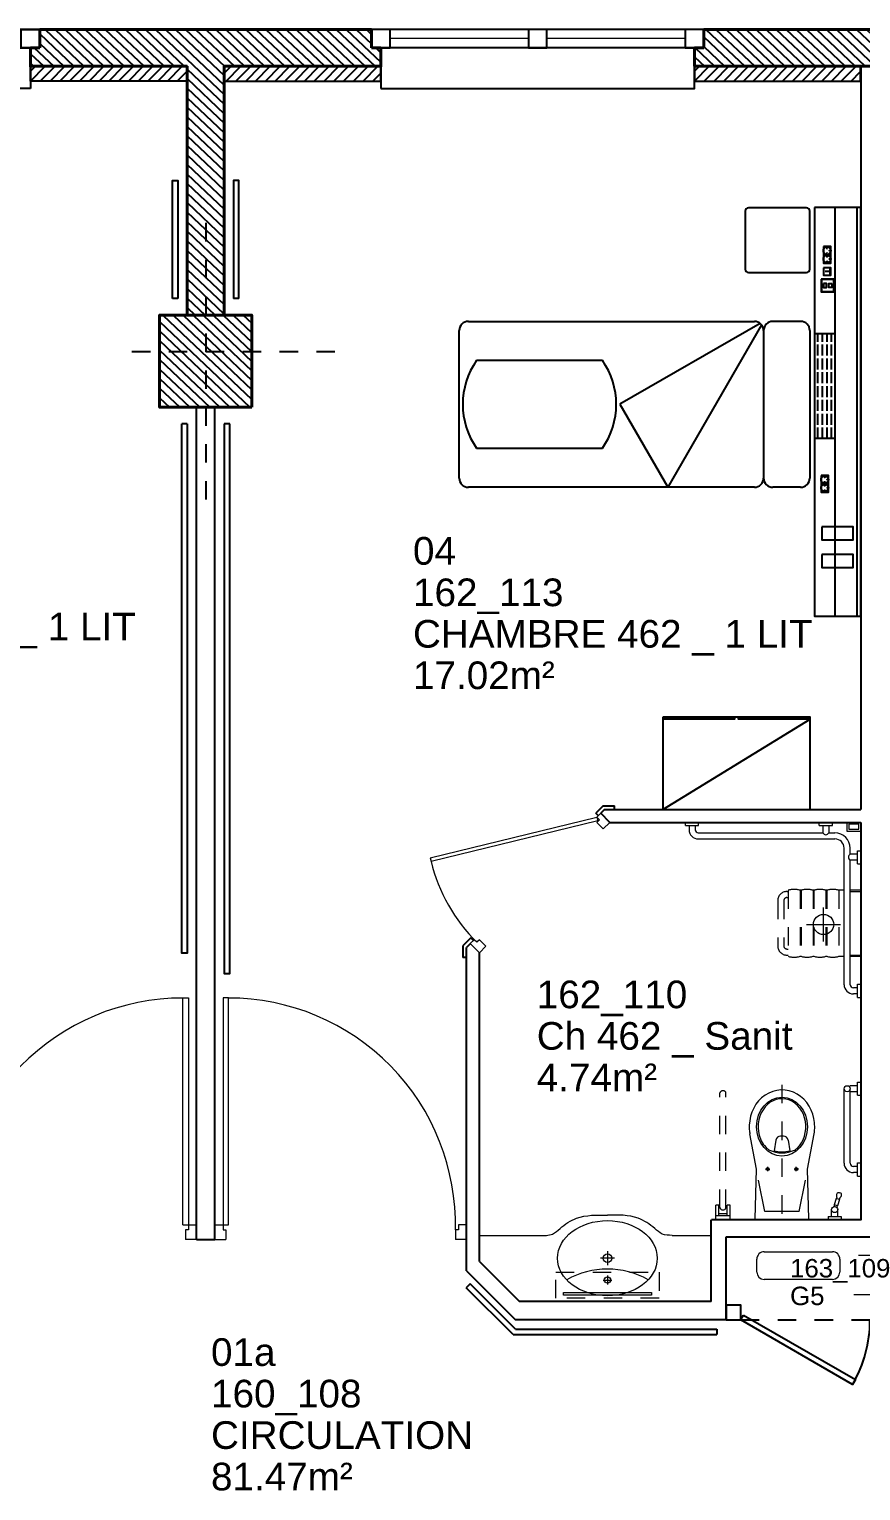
# Model space of a CAD drawing. Header units: metres. Extents: x -8 to 211, y -5 to 116.
# Drawn here: x 158.84 to 163.35, y 108.02 to 115.95 of the extents above; entities that cross this region are included whole.
import ezdxf

# ---------------------------------------------------------------- set-up
doc = ezdxf.new("R2010")
doc.units = ezdxf.units.M
doc.header["$LTSCALE"] = 0.6
doc.header["$MEASUREMENT"] = 0
for name, pattern in [('CACHÉ', [0.25, 0.125, -0.125]), ('CONTINU', [0]), ('HIDDEN2', [0.1875, 0.125, -0.0625])]:
    doc.linetypes.add(name, pattern=pattern)
doc.layers.get('0').update_dxf_attribs({"linetype": 'CONTINUOUS'})
for name, color, linetype in [('001axes', 1, 'CONTINUOUS'), ('009 main courante', 181, 'CONTINUOUS'), ('400 Lits', 150, 'CONTINUOUS'), ('A_AGENC', 204, 'CONTINUOUS'), ('A_EQMP', 142, 'CONTINUOUS'), ('A_Etiqu_Gaine', 8, 'CONTINUOUS'), ('A_Etiqu_Gaine_ancien', 8, 'CONTINUOUS'), ('A_Etiqu_Gaine_code', 8, 'CONTINUOUS'), ('A_Etiqu_Local', 8, 'CONTINUOUS'), ('A_Etiqu_Local_ancien', 8, 'CONTINUOUS'), ('A_HACH_CLOIS', 7, 'CONTINU'), ('A_HACH_STRUC', 7, 'CONTINUOUS'), ('A_MUR_CLOIS', 8, 'CONTINU')]:
    doc.layers.add(name, color=color, linetype=linetype)
for name, color, linetype, lineweight in [('A_CHASS', 4, 'CONTINU', 0), ('A_MURS_STRU', 7, 'CONTINU', 40), ('A_PORTE', 8, 'CONTINU', 0), ('A_SANI', 5, 'CONTINU', 0), ('CONTOUR', 54, 'CONTINUOUS', 30)]:
    doc.layers.add(name, color=color, linetype=linetype, lineweight=lineweight)
doc.styles.add('Attribut', font='arial.ttf')

# ---------------------------------------------------------------- blocks, each defined once
blk = doc.blocks.new('A_Etiqu_Local')
at = {"style": 'Attribut', "flags": 1}
for tag, p in [('CODE_HOPITAL', (-0.4463, 1.632)), ('CODE_SITE', (-0.4463, 1.407)), ('CODE_BATIMENT', (-0.4463, 1.182)), ('CODE_SECTEUR', (-0.4463, 0.957)), ('CODE_ETAGE', (-0.4463, 0.732)), ('NOM_NORMALISE', (-0.4463, -0.843)), ('SECTEUR_ACTIVITE', (-0.4463, -1.068)), ('SOUS_SECTEUR_ACTIVITE', (-0.4463, -1.293)), ('VOLUME', (-0.4463, -1.518)), ('SERVICE', (-0.4463, -1.743)), ('CODE_UG', (-0.4463, -1.968)), ('CODE_UA', (-0.4463, -2.193)), ('CODE_POLE', (-0.4463, -2.418)), ('OCCUPANT_EXTERNE', (-0.4463, -2.643)), ('DISPONIBILITE', (-0.4463, -2.868)), ('ACCES_HANDICAPES', (-0.4463, -3.093)), ('NATURE_SOL', (-0.4463, -3.318)), ('RISQUE_LABORATOIRE', (-0.4463, -3.543)), ('AMIANTE', (-0.4463, -3.768))]:
    blk.add_attdef(tag, p, '', height=0.15, dxfattribs=at)
at = {"layer": 'A_Etiqu_Local', "style": 'Attribut'}
for tag, p in [('CODE_PIECE', (-0.4463, 0.282)), ('NOM_USAGE', (-0.4463, 0.057)), ('SURFACE', (-0.4463, -0.168))]:
    blk.add_attdef(tag, p, '', height=0.15, dxfattribs=at)
at = {"layer": 'A_Etiqu_Local_ancien', "style": 'Attribut'}
blk.add_attdef('CODE_PIECE_ANCIEN', (-0.4463, 0.507), '', height=0.15, dxfattribs=at)
blk = doc.blocks.new('A_Etiqu_Gaine')
at = {"style": 'Attribut', "flags": 1}
for tag, p in [('CODE_HOPITAL', (-0.4323, 0.8651)), ('CODE_SITE', (-0.4323, 0.7151)), ('CODE_BATIMENT', (-0.4323, 0.5651)), ('CODE_SECTEUR', (-0.4323, 0.4151)), ('CODE_ETAGE', (-0.4323, 0.2651)), ('NOM_NORMALISE', (-0.4323, -0.3349)), ('SECTEUR_ACTIVITE', (-0.4323, -0.4849)), ('SOUS_SECTEUR_ACTIVITE', (-0.4323, -0.6349)), ('SURFACE', (-0.4323, -0.7849)), ('CODE_UG', (-0.4323, -0.9349)), ('CODE_POLE', (-0.4323, -1.0849)), ('AMIANTE', (-0.4323, -1.2349))]:
    blk.add_attdef(tag, p, '', height=0.1, dxfattribs=at)
at = {"layer": 'A_Etiqu_Gaine', "style": 'Attribut'}
blk.add_attdef('NOM_USAGE', (-0.4323, -0.1849), '', height=0.1, dxfattribs=at)
at = {"layer": 'A_Etiqu_Gaine_ancien', "style": 'Attribut'}
blk.add_attdef('CODE_PIECE_ANCIEN', (-0.4323, 0.1151), '', height=0.1, dxfattribs=at)
at = {"layer": 'A_Etiqu_Gaine_code', "style": 'Attribut'}
blk.add_attdef('CODE_PIECE', (-0.4323, -0.0349), '', height=0.1, dxfattribs=at)

msp = doc.modelspace()

# ---------------------------------------------------------------- hatches: boundary and pattern name
at = {"layer": 'A_EQMP'}
h = msp.add_hatch(dxfattribs=at)
h.set_pattern_fill('ACAD_ISO02W100', color=8, scale=0.005, angle=270, style=0)
h.set_pattern_definition([(270, (162.765281, 117.386293), (0.025, 5e-18), [0.06, -0.015])])
h.paths.add_polyline_path([(163.2095, 113.7268), (163.2095, 114.2968), (163.0995, 114.2968), (163.0995, 113.7268)])
at = {"layer": 'A_HACH_CLOIS'}
h = msp.add_hatch(dxfattribs=at)
h.set_pattern_fill('ANSI31', color=8, scale=0.3, style=0)
h.set_pattern_definition([(45, (158.850034, 115.665665), (-0.0265165, 0.0265165), [])])
h.paths.add_polyline_path([(159.6995, 115.7457), (158.85, 115.7457), (158.85, 115.6657), (159.6995, 115.6657)])
h.paths.add_polyline_path([(160.749, 115.7457), (159.8995, 115.7457), (159.8995, 115.6657), (160.749, 115.6657)])
h = msp.add_hatch(dxfattribs=at)
h.set_pattern_fill('ANSI31', color=8, scale=0.3, style=0)
h.set_pattern_definition([(45, (162.449025, 115.665665), (-0.0265165, 0.0265165), [])])
h.paths.add_polyline_path([(163.3492, 115.7457), (162.449, 115.7457), (162.449, 115.6657), (163.3492, 115.6657)])
h.paths.add_polyline_path([(164.3497, 115.7457), (163.4495, 115.7457), (163.4495, 115.6657), (164.3497, 115.6657)])
at = {"layer": 'A_HACH_STRUC', "linetype": 'Continuous'}
h = msp.add_hatch(dxfattribs=at)
h.set_pattern_fill('ANSI31', color=8, scale=0.3, angle=-88.5553, style=0)
h.paths.add_polyline_path([(160.749, 115.8457), (160.699, 115.8457), (160.699, 115.9457), (158.9, 115.9457), (158.9, 115.8457), (158.8497, 115.8457), (158.8497, 115.7457), (159.6995, 115.7457), (159.6995, 114.3961), (159.8995, 114.3961), (159.8995, 115.7457), (160.749, 115.7457)])
h = msp.add_hatch(dxfattribs=at)
h.set_pattern_fill('ANSI31', color=8, scale=0.3, angle=-88.5553, style=0)
h.set_pattern_definition([(316.4447, (162.449033, 115.74566), (0.02583954, 0.0271766), [])])
h.paths.add_polyline_path([(164.2997, 115.9457), (162.499, 115.9457), (162.499, 115.8457), (162.449, 115.8457), (162.449, 115.7457), (164.35, 115.7457), (164.35, 115.8457), (164.2997, 115.8457)])
h = msp.add_hatch(dxfattribs=at)
h.set_pattern_fill('ANSI31', color=8, scale=0.3, angle=-88.5553, style=0)
h.set_pattern_definition([(316.445, (159.54953, 113.896134), (0.0258395, 0.0271766), [])])
h.paths.add_polyline_path([(160.0495, 114.3961), (159.5495, 114.3961), (159.5495, 113.8961), (160.0495, 113.8961)])

# ---------------------------------------------------------------- linework, layer by layer
at = {"layer": '001axes', "color": 8, "linetype": 'CACHÉ'}
for p, q in [((159.7995, 114.8961), (159.7995, 113.3961)), ((160.5, 114.1961), (159.3, 114.1961))]:
    msp.add_line(p, q, dxfattribs=at)
at = {"layer": '009 main courante', "color": 8, "linetype": 'Continuous'}
for p, q in [((159.6492, 114.4861), (159.6192, 114.4861)), ((159.9796, 114.4861), (159.9496, 114.4861)), ((159.6994, 113.8061), (159.6694, 113.8061)), ((159.9297, 113.8061), (159.8997, 113.8061)), ((161.2332, 109.1414), (161.212, 109.1202)), ((161.466, 108.8662), (161.212, 109.1202)), ((161.4784, 108.8962), (161.2332, 109.1414)), ((161.466, 108.8662), (162.5695, 108.8662)), ((161.4784, 108.8962), (162.5694, 108.8962)), ((162.5694, 108.8962), (162.5695, 108.8662))]:
    msp.add_line(p, q, dxfattribs=at)
for points in [[(158.85, 115.6257), (157.15, 115.6257), (157.15, 115.8457), (158.85, 115.8457)], [(160.749, 115.6257), (162.449, 115.6257), (162.449, 115.8457), (160.749, 115.8457)]]:
    msp.add_lwpolyline(points, close=True, dxfattribs=at)
for points in [[(159.6192, 114.4861), (159.6192, 115.1257), (159.6492, 115.1257), (159.6492, 114.4861)], [(159.9796, 114.4861), (159.9796, 115.1257), (159.9496, 115.1257), (159.9496, 114.4861)], [(159.6994, 113.8061), (159.6994, 110.936), (159.6694, 110.936), (159.6694, 113.8061)], [(159.8997, 113.8061), (159.8997, 110.8254), (159.9297, 110.8254), (159.9297, 113.8061)]]:
    msp.add_lwpolyline(points, dxfattribs=at)
at = {"layer": '400 Lits', "color": 8, "linetype": 'Continuous'}
for p, q in [((161.1735, 113.5122), (161.1735, 114.3122)), ((161.2235, 114.3622), (162.7738, 114.3622)), ((162.8047, 114.3513), (162.0441, 113.9122)), ((162.8127, 114.3433), (162.3039, 113.4622)), ((162.8235, 114.3122), (162.8235, 113.5122)), ((162.8235, 114.3122), (162.8235, 113.5122)), ((162.8235, 114.3122), (162.8235, 113.5122)), ((163.0235, 114.3622), (162.8735, 114.3622)), ((163.0735, 114.3122), (163.0735, 113.5122)), ((161.268, 114.1507), (161.9496, 114.1507)), ((162.0441, 113.9122), (162.3039, 113.4622)), ((161.268, 113.6736), (161.9496, 113.6736)), ((162.7738, 113.4622), (161.2235, 113.4622)), ((163.0235, 113.4622), (162.8735, 113.4622))]:
    msp.add_line(p, q, dxfattribs=at)
for centre, radius, start, end in [((161.2235, 114.3122), 0.05, 89.99824, 179.99832), ((162.7735, 114.3122), 0.05, 359.99834, 89.99823), ((162.8735, 114.3122), 0.05, 90.00177, 180.00166), ((163.0235, 114.3122), 0.05, 359.99834, 89.99823), ((161.6088, 113.9122), 0.416, 145.00777, 214.99254), ((161.6088, 113.9122), 0.416, 325.00791, 34.99193), ((161.2235, 113.5122), 0.05, 179.99824, 269.99832), ((162.7735, 113.5122), 0.05, 269.99824, 359.99832), ((162.8735, 113.5122), 0.05, 180.00168, 270.00176), ((163.0235, 113.5122), 0.05, 269.99824, 359.99832)]:
    msp.add_arc(centre, radius, start, end, dxfattribs=at)
at = {"layer": 'A_AGENC', "color": 8, "linetype": 'CACHÉ'}
msp.add_line((162.6998, 108.9462), (164.0998, 108.9462), dxfattribs=at)
at = {"layer": 'A_AGENC', "color": 8, "linetype": 'Continuous'}
for points in [[(162.6998, 108.9462), (162.6998, 109.0262), (162.6198, 109.0262), (162.6198, 108.9462)], [(162.7148, 108.9722), (163.321, 108.6222), (163.306, 108.5962), (162.6998, 108.9462)]]:
    msp.add_lwpolyline(points, close=True, dxfattribs=at)
msp.add_arc((162.6998, 108.9462), 0.7, 329.99999, 359.99998, dxfattribs=at)
at = {"layer": 'A_CHASS', "color": 8, "linetype": 'Continuous'}
for p, q in [((160.799, 115.9457), (162.399, 115.9457)), ((161.549, 115.8957), (160.799, 115.8957)), ((162.399, 115.8457), (160.799, 115.8457)), ((162.399, 115.8957), (161.649, 115.8957))]:
    msp.add_line(p, q, dxfattribs=at)
at = {"layer": 'A_EQMP', "color": 8}
for p, q in [((163.2095, 114.9796), (163.2095, 112.7624)), ((163.3295, 114.9796), (163.3295, 112.7624)), ((163.1871, 114.723), (163.1471, 114.723)), ((163.1822, 114.6491), (163.1822, 114.6157)), ((163.1745, 113.4813), (163.1345, 113.4813)), ((162.2765, 111.7146), (163.0765, 112.2046))]:
    msp.add_line(p, q, dxfattribs=at)
msp.add_lwpolyline([(163.0738, 114.6454), (163.0738, 114.9601, 0.414214), (163.0562, 114.9777), (162.7415, 114.9777, 0.414214), (162.7238, 114.9601), (162.7238, 114.6454, 0.414214), (162.7415, 114.6277), (163.0562, 114.6277, 0.414214)], format="xyb", close=True, dxfattribs=at)
for points in [[(163.0995, 114.9796), (163.0995, 112.7624), (163.3495, 112.7624), (163.3495, 114.9796)], [(163.1471, 114.768), (163.1471, 114.678), (163.1871, 114.678), (163.1871, 114.768)], [(163.1479, 114.6529), (163.1479, 114.6129), (163.1879, 114.6129), (163.1879, 114.6529)], [(163.1356, 114.5918), (163.1356, 114.5218), (163.2056, 114.5218), (163.2056, 114.5918)], [(163.1376, 114.5898), (163.1376, 114.5238), (163.2036, 114.5238), (163.2036, 114.5898)], [(163.1478, 114.5681), (163.1478, 114.5454), (163.165, 114.5454), (163.165, 114.5681)], [(163.1934, 114.5681), (163.1934, 114.5454), (163.1761, 114.5454), (163.1761, 114.5681)], [(163.1345, 113.5263), (163.1345, 113.4363), (163.1745, 113.4363), (163.1745, 113.5263)], [(163.1395, 113.2473), (163.1395, 113.1773), (163.3095, 113.1773), (163.3095, 113.2473)], [(163.1395, 113.0973), (163.1395, 113.0273), (163.3095, 113.0273), (163.3095, 113.0973)], [(162.2765, 112.2146), (162.2765, 111.7146), (163.0765, 111.7146), (163.0765, 112.2146)]]:
    msp.add_lwpolyline(points, close=True, dxfattribs=at)
for points in [[(163.1822, 114.6331), (163.1575, 114.6331)], [(163.0995, 114.2968), (163.2095, 114.2968)], [(163.2095, 113.7268), (163.0995, 113.7268)], [(162.6665, 112.2146), (162.6665, 112.2046), (162.2765, 112.2046)], [(163.0765, 112.2046), (162.6865, 112.2046), (162.6865, 112.2146)]]:
    msp.add_lwpolyline(points, dxfattribs=at)
for centre, radius in [((163.1671, 114.7455), 0.02), ((163.1671, 114.7005), 0.02), ((163.1671, 114.7573), 0.000725), ((163.1671, 114.7321), 0.000725), ((163.1671, 114.7123), 0.000725), ((163.1807, 114.7458), 0.000725), ((163.1671, 114.6871), 0.000725), ((163.1807, 114.7008), 0.000725), ((163.1545, 113.5038), 0.02), ((163.1545, 113.4588), 0.02), ((163.1545, 113.5155), 0.000725), ((163.1545, 113.4904), 0.000725), ((163.1545, 113.4705), 0.000725), ((163.1545, 113.4454), 0.000725), ((163.168, 113.504), 0.000725), ((163.168, 113.459), 0.000725)]:
    msp.add_circle(centre, radius, dxfattribs=at)
at = {"layer": 'A_MUR_CLOIS', "color": 8, "linetype": 'Continuous'}
for p, q in [((163.3495, 115.7457), (164.3497, 115.7457)), ((159.7498, 109.3823), (159.7495, 113.8961)), ((159.8495, 109.3823), (159.8495, 113.8961)), ((161.9534, 111.7346), (161.9137, 111.6948)), ((161.9617, 111.7146), (161.9409, 111.6938)), ((161.9534, 111.7346), (162.0152, 111.7346)), ((161.9617, 111.7146), (163.3498, 111.7146)), ((162.0152, 111.7146), (162.0152, 111.7346)), ((161.9278, 111.6807), (161.9137, 111.6948)), ((161.9904, 111.6443), (161.9409, 111.6938)), ((161.9907, 111.6446), (161.9904, 111.6443)), ((161.9907, 111.6446), (163.3498, 111.6446)), ((161.2367, 111.0178), (161.193, 110.9741)), ((161.2338, 110.9866), (161.213, 110.9658)), ((161.2367, 111.0178), (161.2508, 111.0037)), ((161.193, 110.9741), (161.193, 110.9123)), ((161.213, 110.9123), (161.193, 110.9123)), ((161.213, 109.2116), (161.213, 110.9658)), ((161.283, 109.263), (161.283, 110.9375)), ((162.5398, 109.0462), (162.5398, 109.4893)), ((159.7498, 109.3823), (159.8495, 109.3823)), ((162.6198, 108.9462), (162.6204, 109.3962)), ((162.6204, 109.3962), (164.1781, 109.3962)), ((161.283, 109.263), (161.4998, 109.0462)), ((161.213, 109.2116), (161.4784, 108.9462)), ((162.5398, 109.0462), (161.4998, 109.0462)), ((162.6198, 108.9462), (161.4784, 108.9462))]:
    msp.add_line(p, q, dxfattribs=at)
for points in [[(158.9, 115.8457), (158.8, 115.8457), (158.8, 115.9457), (158.9, 115.9457)], [(160.699, 115.8457), (160.799, 115.8457), (160.799, 115.9457), (160.699, 115.9457)], [(161.549, 115.8457), (161.649, 115.8457), (161.649, 115.9457), (161.549, 115.9457)], [(162.399, 115.8457), (162.499, 115.8457), (162.499, 115.9457), (162.399, 115.9457)], [(159.6995, 115.6657), (158.85, 115.6657), (158.85, 115.7457), (159.6995, 115.7457)], [(159.8995, 115.6657), (160.749, 115.6657), (160.749, 115.7457), (159.8995, 115.7457)]]:
    msp.add_lwpolyline(points, close=True, dxfattribs=at)
at = {"layer": 'A_MUR_CLOIS', "color": 8}
msp.add_lwpolyline([(162.449, 115.6657), (163.3492, 115.6657), (163.3492, 115.7457), (162.449, 115.7457)], close=True, dxfattribs=at)
at = {"layer": 'A_MUR_CLOIS', "color": 8, "linetype": 'Continuous'}
for points in [[(163.3495, 115.7457), (163.3498, 111.7146)], [(163.3498, 111.6446), (163.3495, 109.4893), (162.5404, 109.4893)]]:
    msp.add_lwpolyline(points, dxfattribs=at)
at = {"layer": 'A_MURS_STRU', "color": 8}
for p, q in [((158.9, 115.8457), (158.9, 115.9457)), ((160.699, 115.9457), (160.699, 115.8457)), ((162.499, 115.9457), (162.499, 115.8457)), ((158.85, 115.8457), (158.9, 115.8457)), ((160.699, 115.8457), (160.7493, 115.8457)), ((162.499, 115.8457), (162.449, 115.8457))]:
    msp.add_line(p, q, dxfattribs=at)
at = {"layer": 'A_MURS_STRU', "color": 8, "linetype": 'Continuous'}
for points in [[(160.699, 115.9457), (158.9, 115.9457)], [(164.2997, 115.9457), (162.499, 115.9457)], [(159.6995, 115.7457), (158.8497, 115.7457), (158.8497, 115.8457)], [(160.749, 115.8457), (160.749, 115.7457), (159.8995, 115.7457)], [(162.449, 115.8457), (162.449, 115.7457), (164.35, 115.7457), (164.35, 115.8457)], [(159.6995, 114.3961), (159.6995, 115.7457)], [(159.8995, 115.7457), (159.8995, 114.3961)]]:
    msp.add_lwpolyline(points, dxfattribs=at)
msp.add_lwpolyline([(160.0495, 113.8961), (159.5495, 113.8961), (159.5495, 114.3961), (160.0495, 114.3961)], close=True, dxfattribs=at)
at = {"layer": 'A_PORTE', "color": 8}
for p, q in [((161.0165, 111.452), (161.9194, 111.6729)), ((161.9241, 111.6534), (161.0211, 111.4325)), ((161.9194, 111.6729), (161.9241, 111.6534)), ((161.0165, 111.452), (161.0213, 111.4325))]:
    msp.add_line(p, q, dxfattribs=at)
at = {"layer": 'A_PORTE', "color": 8, "linetype": 'Continuous'}
for p, q in [((159.6759, 110.6927), (159.7059, 110.6927)), ((159.6759, 109.4623), (159.6759, 110.6927)), ((159.7059, 110.6927), (159.7059, 109.4345)), ((159.8934, 110.6927), (159.8934, 109.4345)), ((159.9234, 110.6927), (159.8934, 110.6927)), ((159.9234, 109.4623), (159.9234, 110.6927)), ((159.6759, 109.4623), (159.7498, 109.4623)), ((159.6899, 109.4345), (159.6899, 109.3823)), ((159.7059, 109.4345), (159.6899, 109.4345)), ((159.8495, 109.4623), (159.9234, 109.4623)), ((159.8934, 109.4345), (159.9094, 109.4345)), ((159.9094, 109.4345), (159.9094, 109.3823)), ((161.1691, 109.4342), (161.1531, 109.4342)), ((161.1531, 109.4342), (161.1531, 109.382)), ((161.213, 109.462), (161.1691, 109.462)), ((161.1691, 109.462), (161.1691, 109.4342)), ((161.213, 109.3823), (161.213, 109.462)), ((159.7498, 109.3823), (159.6899, 109.3823)), ((159.8495, 109.3823), (159.9094, 109.3823)), ((161.213, 109.382), (161.1531, 109.382))]:
    msp.add_line(p, q, dxfattribs=at)
at = {"layer": 'A_PORTE', "color": 8}
for points in [[(161.9406, 111.6941), (161.9194, 111.6729), (161.9335, 111.6587), (161.9194, 111.6446), (161.9547, 111.6092), (161.9901, 111.6446), (161.9406, 111.6941)], [(161.283, 111.0082), (161.2688, 110.994), (161.2547, 111.0082), (161.2335, 110.987), (161.283, 110.9375), (161.3183, 110.9728), (161.283, 111.0082)]]:
    msp.add_lwpolyline(points, dxfattribs=at)
for centre, radius, start, end in [((161.9335, 111.6587), 0.94, 193.92465, 225), ((159.6759, 109.462), 1.23, 90, 181.29426), ((159.9234, 109.462), 1.23, 358.70574, 90)]:
    msp.add_arc(centre, radius, start, end, dxfattribs=at)
at = {"layer": 'A_SANI', "color": 8, "linetype": 'Continuous'}
for p, q in [((162.4006, 111.6278), (162.4006, 111.6446)), ((162.4006, 111.6278), (162.4713, 111.6278)), ((162.4195, 111.6278), (162.4195, 111.6046)), ((162.4525, 111.6278), (162.4525, 111.6046)), ((162.4713, 111.6278), (162.4713, 111.6446)), ((163.1254, 111.6446), (163.1961, 111.6446)), ((163.1254, 111.6278), (163.1254, 111.6446)), ((163.1254, 111.6278), (163.1961, 111.6278)), ((163.1442, 111.6278), (163.1442, 111.5876)), ((163.1772, 111.6278), (163.1772, 111.5876)), ((163.1961, 111.6278), (163.1961, 111.6446)), ((163.2747, 111.6446), (163.2747, 111.5977)), ((163.3497, 111.6446), (163.2747, 111.6446)), ((163.2847, 111.6346), (163.2847, 111.6077)), ((163.3397, 111.6346), (163.2847, 111.6346)), ((163.3397, 111.6077), (163.3397, 111.6346)), ((163.3497, 111.5977), (163.3497, 111.6446)), ((162.4695, 111.5876), (163.1442, 111.5876)), ((162.4695, 111.5546), (163.2097, 111.5546)), ((163.1772, 111.5876), (163.2097, 111.5876)), ((163.2747, 111.5977), (163.3497, 111.5977)), ((163.2847, 111.6077), (163.3397, 111.6077)), ((163.2597, 110.7643), (163.2597, 111.5046)), ((163.2927, 111.4721), (163.2927, 111.5046)), ((163.333, 111.4721), (163.2927, 111.4721)), ((163.333, 111.4909), (163.3497, 111.4909)), ((163.333, 111.4202), (163.333, 111.4909)), ((163.3497, 111.4202), (163.3497, 111.4909)), ((163.2927, 110.7643), (163.2927, 111.4391)), ((163.333, 111.4391), (163.2927, 111.4391)), ((163.333, 111.4202), (163.3497, 111.4202)), ((163.1481, 110.9985), (163.1481, 111.183)), ((163.0558, 111.0907), (163.2404, 111.0907)), ((163.333, 110.7473), (163.3097, 110.7473)), ((163.333, 110.6955), (163.333, 110.7662)), ((163.333, 110.7662), (163.3497, 110.7662)), ((163.333, 110.7143), (163.3097, 110.7143)), ((163.333, 110.6955), (163.3497, 110.6955)), ((163.2598, 109.7953), (163.2598, 110.1999)), ((163.3331, 110.2164), (163.2928, 110.2164)), ((163.2928, 109.7953), (163.2928, 110.1999)), ((163.3331, 110.1646), (163.3331, 110.2353)), ((163.3331, 110.2353), (163.3498, 110.2353)), ((163.3498, 110.1646), (163.3498, 110.2353)), ((163.3331, 110.1834), (163.2928, 110.1834)), ((163.3331, 110.1646), (163.3498, 110.1646)), ((162.7854, 109.764), (162.749, 109.9545)), ((163.0604, 109.764), (163.0969, 109.9545)), ((162.8898, 109.9214), (162.8801, 109.8633)), ((162.9314, 109.9423), (162.9145, 109.9423)), ((162.9561, 109.9214), (162.9658, 109.8631)), ((163.3331, 109.7972), (163.3498, 109.7972)), ((163.3331, 109.7264), (163.3331, 109.7972)), ((162.7779, 109.4939), (162.7854, 109.764)), ((162.8334, 109.764), (162.8574, 109.764)), ((162.8454, 109.752), (162.8454, 109.776)), ((163.0124, 109.764), (162.9884, 109.764)), ((163.0004, 109.752), (163.0004, 109.776)), ((163.0679, 109.4939), (163.0604, 109.764)), ((163.3331, 109.7783), (163.3098, 109.7783)), ((163.3331, 109.7453), (163.3098, 109.7453)), ((163.3331, 109.7264), (163.3498, 109.7264)), ((162.8298, 109.5347), (162.7956, 109.7046)), ((163.0161, 109.5347), (163.0503, 109.7046)), ((162.564, 109.4893), (162.564, 109.5688)), ((162.5799, 109.5688), (162.564, 109.5688)), ((162.5799, 109.5104), (162.5799, 109.5688)), ((162.5865, 109.5613), (162.5799, 109.5613)), ((162.6262, 109.5613), (162.6195, 109.5613)), ((162.6262, 109.5104), (162.6262, 109.5688)), ((162.642, 109.5688), (162.6262, 109.5688)), ((162.642, 109.4893), (162.642, 109.5688)), ((163.2076, 109.5704), (163.2043, 109.5601)), ((163.2174, 109.6048), (163.2065, 109.5708)), ((163.2236, 109.5653), (163.2065, 109.5708)), ((163.2346, 109.5993), (163.2174, 109.6048)), ((163.221, 109.6123), (163.2185, 109.6044)), ((163.2225, 109.5656), (163.2196, 109.5566)), ((163.2346, 109.5993), (163.2236, 109.5653)), ((163.2359, 109.6075), (163.2334, 109.5997)), ((162.642, 109.5104), (162.564, 109.5104)), ((162.6262, 109.5214), (162.5799, 109.5214)), ((163.0161, 109.5347), (162.8298, 109.5347)), ((163.1733, 109.5061), (163.1733, 109.4893)), ((163.1733, 109.5061), (163.244, 109.5061)), ((163.244, 109.4893), (163.1733, 109.4893)), ((163.1922, 109.5061), (163.1922, 109.5442)), ((163.2252, 109.5061), (163.2252, 109.5463)), ((163.244, 109.5061), (163.244, 109.4893)), ((161.2845, 109.4046), (161.6458, 109.4046)), ((162.3283, 109.4046), (162.5398, 109.4046)), ((161.9769, 109.3189), (161.9769, 109.2424)), ((162.0151, 109.2806), (161.9386, 109.2806)), ((162.7865, 109.2057), (162.7865, 109.2757)), ((162.8265, 109.3157), (163.1965, 109.3157)), ((163.2365, 109.2757), (163.2365, 109.2057)), ((163.4614, 109.2962), (163.3384, 109.2962)), ((161.953, 109.1624), (162.0008, 109.1624)), ((161.9769, 109.1863), (161.9769, 109.1384)), ((163.1965, 109.1657), (162.8265, 109.1657)), ((161.7395, 109.08), (161.7395, 109.0945)), ((161.7395, 109.0945), (162.2158, 109.0945)), ((162.2158, 109.08), (161.7395, 109.08)), ((162.2158, 109.0945), (162.2158, 109.08)), ((163.3999, 109.0824), (163.3121, 109.0824))]:
    msp.add_line(p, q, dxfattribs=at)
at = {"layer": 'A_SANI', "color": 8, "linetype": 'HIDDEN2', "ltscale": 0.5}
for p, q in [((162.9497, 111.2697), (162.9564, 111.2697)), ((162.9497, 111.2367), (162.9564, 111.2367)), ((162.9564, 111.2765), (162.9564, 110.9179)), ((163.0214, 111.2765), (163.0214, 110.9179)), ((163.0264, 111.2765), (163.0214, 111.2765)), ((163.0264, 111.2765), (163.0264, 110.9179)), ((163.0914, 111.2765), (163.0914, 110.9179)), ((163.0964, 111.2765), (163.0914, 111.2765)), ((163.0964, 111.2765), (163.0964, 110.9179)), ((163.1614, 111.2765), (163.1614, 110.9179)), ((163.1664, 111.2765), (163.1614, 111.2765)), ((163.1664, 111.2765), (163.1664, 110.9179)), ((163.2314, 111.2765), (163.2314, 110.9179)), ((163.2597, 111.2765), (163.2314, 111.2765)), ((163.3497, 111.2765), (163.2927, 111.2765)), ((163.2927, 111.2697), (163.3497, 111.2697)), ((162.8997, 111.2197), (162.8997, 110.9747)), ((162.9327, 111.2197), (162.9327, 110.9747)), ((162.9497, 110.9577), (162.9564, 110.9577)), ((162.9497, 110.9247), (162.9564, 110.9247)), ((163.0264, 110.9179), (163.0214, 110.9179)), ((163.0964, 110.9179), (163.0914, 110.9179)), ((163.1664, 110.9179), (163.1614, 110.9179)), ((163.2597, 110.9179), (163.2314, 110.9179)), ((163.2927, 110.9247), (163.3497, 110.9247)), ((163.3497, 110.9179), (163.2927, 110.9179)), ((162.5865, 109.5537), (162.5865, 110.1773)), ((162.6195, 109.5537), (162.6195, 110.1773)), ((161.6969, 109.0642), (161.6969, 109.2042)), ((161.6969, 109.2042), (162.2569, 109.2042)), ((162.2569, 109.2042), (162.2569, 109.0642)), ((162.2569, 109.0642), (161.6969, 109.0642))]:
    msp.add_line(p, q, dxfattribs=at)
at = {"layer": 'A_SANI', "color": 8, "linetype": 'HIDDEN2'}
msp.add_line((162.9229, 110.2218), (162.9229, 109.4696), dxfattribs=at)
at = {"layer": 'A_SANI', "color": 8, "linetype": 'Continuous'}
for centre, radius in [((163.1481, 111.0907), 0.055), ((163.2763, 110.1999), 0.0165), ((162.8454, 109.764), 0.008), ((163.0004, 109.764), 0.008), ((163.2087, 109.5442), 0.0165), ((161.9769, 109.2806), 0.023), ((161.9769, 109.1624), 0.0175)]:
    msp.add_circle(centre, radius, dxfattribs=at)
for centre, radius, start, end in [((162.4695, 111.6046), 0.05, 180, 270), ((162.4695, 111.6046), 0.017, 180, 270), ((163.1607, 111.5968), 0.0189, 209.13506, 330.86494), ((163.2097, 111.5046), 0.083, 0, 90), ((163.2097, 111.5046), 0.05, 0, 90), ((163.3019, 111.4556), 0.0189, 119.13506, 240.86494), ((163.3097, 110.7643), 0.05, 180, 270), ((163.3097, 110.7643), 0.017, 180, 270), ((163.302, 110.1999), 0.0189, 119.13506, 140.11187), ((162.8762, 109.9125), 0.05, 226.30834, 244.72327), ((162.9145, 109.9173), 0.025, 90, 170.48257), ((162.9314, 109.9173), 0.025, 9.51743, 90), ((162.9704, 109.9124), 0.05, 295.2614, 314.08403), ((162.9233, 110.0121), 0.1602, 244.72327, 295.2614), ((162.9233, 110.0176), 0.1602, 254.35123, 285.38551), ((163.3098, 109.7953), 0.05, 180, 270), ((163.3098, 109.7953), 0.017, 180, 270), ((162.603, 109.5603), 0.0178, 201.92878, 338.07122), ((162.8265, 109.2757), 0.04, 89.99924, 179.99933), ((163.1965, 109.2757), 0.04, 359.99924, 89.99933), ((161.9769, 108.774), 0.4476, 60.42755, 119.57245), ((162.8265, 109.2057), 0.04, 180.00006, 269.99994), ((163.1965, 109.2057), 0.04, 269.99934, 359.99923)]:
    msp.add_arc(centre, radius, start, end, dxfattribs=at)
at = {"layer": 'A_SANI', "color": 8, "linetype": 'HIDDEN2', "ltscale": 0.5}
for centre, radius, start, end in [((162.9497, 111.2197), 0.05, 90, 180), ((162.9497, 111.2197), 0.017, 90, 180), ((162.9889, 111.1642), 0.1169, 73.86503, 106.13497), ((163.0589, 111.1642), 0.1169, 73.86503, 106.13497), ((163.1289, 111.1642), 0.1169, 73.86503, 106.13497), ((163.1989, 111.1642), 0.1169, 73.86503, 106.13497), ((162.9497, 110.9747), 0.05, 180, 270), ((162.9497, 110.9747), 0.017, 180, 270), ((162.9889, 111.0303), 0.1169, 253.86503, 286.13497), ((163.0589, 111.0303), 0.1169, 253.86503, 286.13497), ((163.1289, 111.0303), 0.1169, 253.86503, 286.13497), ((163.1989, 111.0303), 0.1169, 253.86503, 286.13497), ((162.603, 110.172), 0.0173, 17.79386, 162.20614)]:
    msp.add_arc(centre, radius, start, end, dxfattribs=at)
at = {"layer": 'A_SANI', "color": 8, "linetype": 'Continuous'}
msp.add_ellipse((162.9229, 109.994), major_axis=(0, 0.16), ratio=0.859387, start_param=3.141593, end_param=9.424778, dxfattribs=at)
msp.add_ellipse((161.9769, 109.2806), major_axis=(0.27, 0), ratio=0.755556, dxfattribs=at)
for points, knots in [([(163.0969, 109.9545), (163.1015, 109.981), (163.1017, 110.0103), (163.0833, 110.1015), (163.0413, 110.158), (162.9278, 110.2052), (162.8591, 110.1922), (162.7662, 110.1093), (162.7415, 110.0428), (162.7465, 109.9703), (162.7475, 109.9623), (162.749, 109.9545)], [1.357319, 1.357319, 1.357319, 1.357319, 1.801245, 1.801245, 2.798426, 2.798426, 3.795608, 3.795608, 4.792789, 4.792789, 4.916836, 4.916836, 4.916836, 4.916836]), ([(163.0051, 109.8765), (163.0405, 109.9108), (163.0588, 109.9688), (163.0414, 110.0766), (163.0053, 110.1233), (162.9164, 110.1553), (162.865, 110.1406), (162.7984, 110.063), (162.7853, 110.0014), (162.8069, 109.9201), (162.8221, 109.895), (162.8417, 109.8763)], [0.692162, 0.692162, 0.692162, 0.692162, 1.75636, 1.75636, 2.841981, 2.841981, 3.927602, 3.927602, 5.013223, 5.013223, 5.598138, 5.598138, 5.598138, 5.598138])]:
    msp.add_open_spline(points, degree=3, knots=knots, dxfattribs=at)
for points in [[(163.221, 109.6123), (163.2204, 109.6234), (163.2275, 109.6369), (163.2367, 109.6355)], [(163.2359, 109.6075), (163.2429, 109.6162), (163.2449, 109.6313), (163.2366, 109.6356)], [(161.6458, 109.4046), (161.68, 109.4117), (161.7199, 109.4416), (161.8098, 109.4972), (161.9769, 109.5146)], [(162.3283, 109.4046), (162.2738, 109.4117), (162.2338, 109.4416), (162.144, 109.4972), (161.9769, 109.5146)]]:
    msp.add_spline(points, degree=3, dxfattribs=at)
at = {"layer": 'CONTOUR', "color": 8}
msp.add_lwpolyline([(152.4995, 115.9466), (167.0995, 115.946)], dxfattribs=at)

# ---------------------------------------------------------------- block references
at = {"layer": 'A_Etiqu_Gaine', "color": 8}
msp.add_blockref('A_Etiqu_Gaine', (163.3992, 109.2112), dxfattribs=at).add_auto_attribs({'CODE_PIECE': '163_109', 'NOM_USAGE': 'G5'})
at = {"layer": 'A_Etiqu_Local', "color": 8}
ref = msp.add_blockref('A_Etiqu_Local', (157.7016, 112.5742), dxfattribs=at)
ref.add_attrib('CODE_PIECE', '158_113', (157.2552, 112.8562), dxfattribs={"height": 0.15, "style": 'Attribut'})
ref.add_attrib('CODE_PIECE_ANCIEN', '03', (157.2552, 113.0812), dxfattribs={"layer": 'A_Etiqu_Local_ancien', "height": 0.15, "style": 'Attribut'})
ref.add_attrib('NOM_USAGE', 'CHAMBRE 460 _ 1 LIT', (157.2552, 112.6312), dxfattribs={"height": 0.15, "style": 'Attribut'})
ref.add_attrib('SURFACE', '17.02m²', (157.2552, 112.4062), dxfattribs={"height": 0.15, "style": 'Attribut'})
ref = msp.add_blockref('A_Etiqu_Local', (161.3693, 112.5354), dxfattribs=at)
ref.add_attrib('CODE_PIECE', '162_113', (160.923, 112.8173), dxfattribs={"height": 0.15, "style": 'Attribut'})
ref.add_attrib('CODE_PIECE_ANCIEN', '04', (160.923, 113.0423), dxfattribs={"layer": 'A_Etiqu_Local_ancien', "height": 0.15, "style": 'Attribut'})
ref.add_attrib('NOM_USAGE', 'CHAMBRE 462 _ 1 LIT', (160.923, 112.5923), dxfattribs={"height": 0.15, "style": 'Attribut'})
ref.add_attrib('SURFACE', '17.02m²', (160.923, 112.3673), dxfattribs={"height": 0.15, "style": 'Attribut'})
ref = msp.add_blockref('A_Etiqu_Local', (162.0402, 110.3545), dxfattribs=at)
ref.add_attrib('CODE_PIECE', '162_110', (161.5938, 110.6365), dxfattribs={"height": 0.15, "style": 'Attribut'})
ref.add_attrib('NOM_USAGE', 'Ch 462 _ Sanit', (161.5938, 110.4115), dxfattribs={"height": 0.15, "style": 'Attribut'})
ref.add_attrib('SURFACE', '4.74m²', (161.5938, 110.1865), dxfattribs={"height": 0.15, "style": 'Attribut'})
ref = msp.add_blockref('A_Etiqu_Local', (160.2747, 108.1894), dxfattribs=at)
ref.add_attrib('CODE_PIECE', '160_108', (159.8284, 108.4714), dxfattribs={"height": 0.15, "style": 'Attribut'})
ref.add_attrib('CODE_PIECE_ANCIEN', '01a', (159.8284, 108.6964), dxfattribs={"layer": 'A_Etiqu_Local_ancien', "height": 0.15, "style": 'Attribut'})
ref.add_attrib('NOM_USAGE', 'CIRCULATION', (159.8284, 108.2464), dxfattribs={"height": 0.15, "style": 'Attribut'})
ref.add_attrib('SURFACE', '81.47m²', (159.8284, 108.0214), dxfattribs={"height": 0.15, "style": 'Attribut'})

doc.saveas('drawing.dxf')
